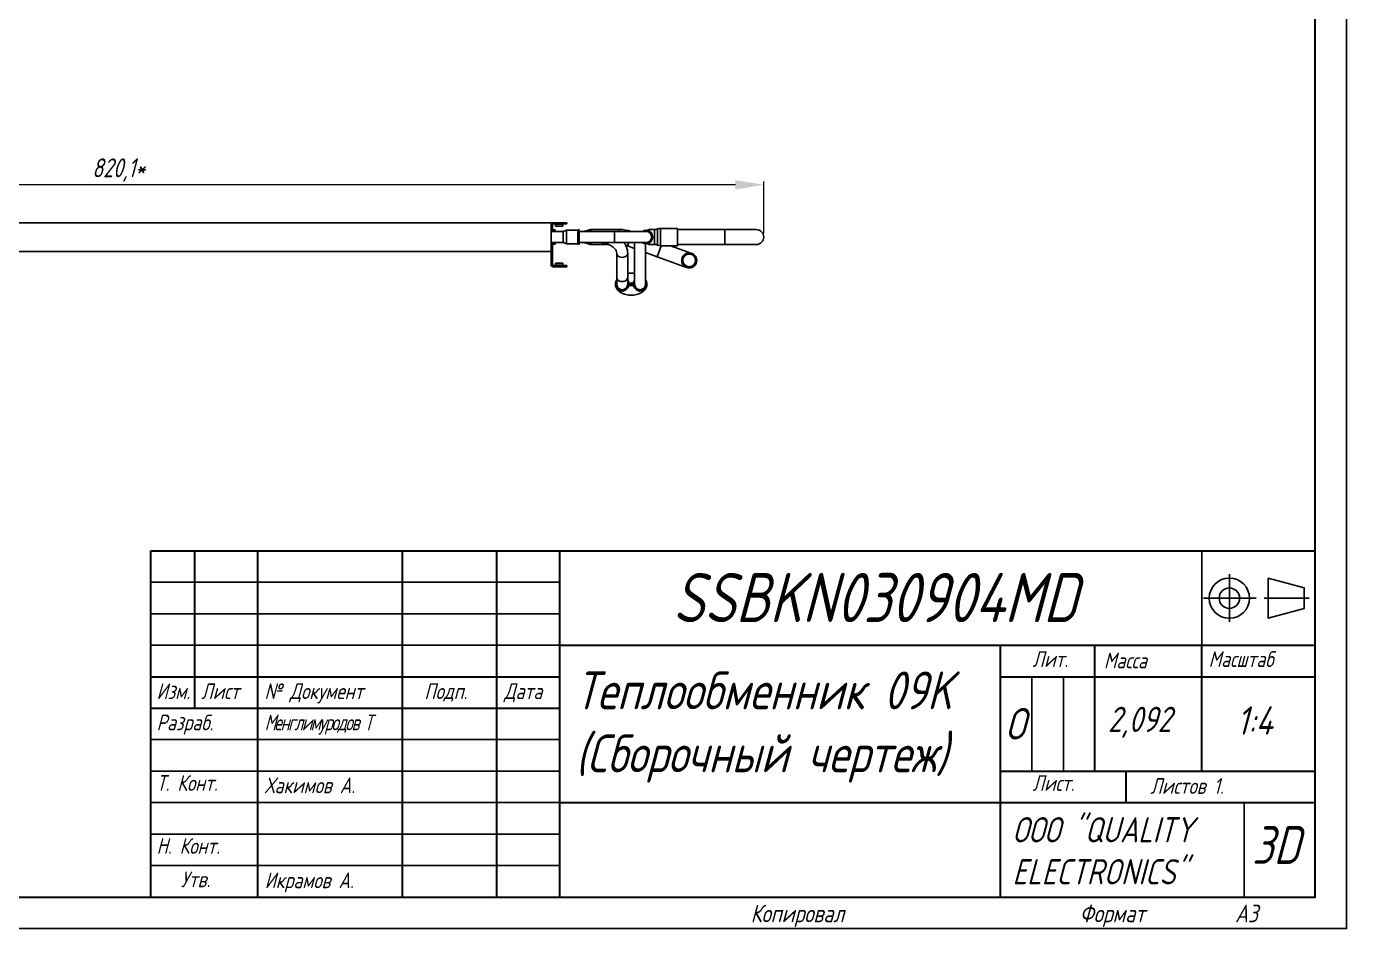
# Model space of a CAD drawing. Header units: millimetres. Extents: x 937859 to 970574, y 987894 to 996517.
# Drawn here: x 968663 to 969503, y 994038 to 994611 of the extents above; entities that cross this region are included whole.
import ezdxf

# ---------------------------------------------------------------- set-up
doc = ezdxf.new("R2010")
doc.units = ezdxf.units.MM
doc.header["$LTSCALE"] = 0.5
for name, color, linetype, lineweight in [('0.25-STAMP', 7, 'Continuous', 25), ('0.3-STAMP', 7, 'Continuous', 30), ('MD_Visible', 7, 'Continuous', 25), ('MD_Visible Narrow', 7, 'Continuous', 25)]:
    doc.layers.add(name, color=color, linetype=linetype, lineweight=lineweight)
doc.styles.add('A2', font='GOST_A.TTF', dxfattribs={"width": 0.955, "oblique": 15, "height": 12})
doc.styles.get("Standard").update_dxf_attribs({"font": 'GOST_A.TTF', "oblique": 15})
doc.dimstyles.new('ISO-25', dxfattribs={"dimtxt": 12, "dimasz": 4.5, "dimexe": 0.5, "dimexo": 0.625, "dimtad": 1, "dimtxsty": 'A2', "dimcen": 2.5, "dimadec": 0, "dimazin": 0, "dimtfac": 1, "dimtmove": 0, "dimatfit": 3, "dimfxl": 1, "dimlwd": 9, "dimlwe": 9, "dimarcsym": 0})

# ---------------------------------------------------------------- blocks, each defined once
blk = doc.blocks.new('*D231')
at = {"color": 0, "lineweight": 9, "transparency": 16777216}
for p, q in [((968312.05, 994489.05), (968312.05, 994512.62)), ((969114.11, 994510.62), (968330.05, 994510.62)), ((969132.11, 994479.95), (969132.11, 994512.62))]:
    blk.add_line(p, q, dxfattribs=at)
at = {"color": 0, "transparency": 16777216}
for points in [[(968330.05, 994513.62), (968330.05, 994507.62), (968312.05, 994510.62)], [(969114.11, 994513.62), (969114.11, 994507.62), (969132.11, 994510.62)]]:
    blk.add_solid(points, dxfattribs=at)
at = {"layer": 'Defpoints', "color": 0, "transparency": 16777216}
for p in [(968312.05, 994510.62), (968312.05, 994486.55), (969132.11, 994477.45)]:
    blk.add_point(p, dxfattribs=at)
at = {"color": 0, "lineweight": 5, "transparency": 16777216, "insert": (968722.08, 994520.02), "char_height": 12, "attachment_point": 5, "style": 'A2'}
blk.add_mtext('820,1*', dxfattribs=at)

msp = doc.modelspace()

# ---------------------------------------------------------------- linework, layer by layer
for p, q in [((969410.551, 994218.211), (969410.551, 994278.211)), ((969437.531, 994118.211), (969437.531, 994058.211))]:
    msp.add_line(p, q)
at = {"lineweight": 25}
for p, q in [((969428.039, 994263.299), (969428.039, 994233.124)), ((969411.66, 994248.063), (969445.163, 994248.063)), ((969450.108, 994248.063), (969478.666, 994248.063))]:
    msp.add_line(p, q, dxfattribs=at)
msp.add_lwpolyline([(969452.717, 994260.846), (969475.671, 994254.533), (969475.671, 994248.063), (969475.671, 994241.593), (969452.717, 994235.28), (969452.717, 994248.063)], close=True, dxfattribs=at)
for radius in [12.783, 6.473]:
    msp.add_circle((969428.039, 994248.063), radius, dxfattribs=at)
at = {"layer": '0.25-STAMP', "color": 0}
for p, q in [((968742.551, 994258.211), (969002.551, 994258.211)), ((968742.551, 994238.211), (969002.551, 994238.211)), ((968742.551, 994218.211), (969002.551, 994218.211)), ((969302.551, 994138.211), (969302.551, 994198.211)), ((969322.551, 994138.211), (969322.551, 994198.211)), ((968742.551, 994158.211), (969002.551, 994158.211)), ((968742.551, 994138.211), (969002.551, 994138.211)), ((968742.551, 994118.211), (969002.551, 994118.211)), ((968742.551, 994098.211), (969002.551, 994098.211)), ((968742.551, 994078.211), (969002.551, 994078.211))]:
    msp.add_line(p, q, dxfattribs=at)
at = {"layer": '0.25-STAMP'}
msp.add_lwpolyline([(967822.551, 994038.211), (969502.551, 994038.211), (969502.551, 995226.211), (967822.551, 995226.211), (967822.551, 994038.211)], dxfattribs=at)
at = {"layer": '0.3-STAMP', "color": 0}
for p, q in [((968742.551, 994278.211), (969482.551, 994278.211)), ((968742.551, 994058.211), (968742.551, 994278.211)), ((968770.551, 994178.211), (968770.551, 994278.211)), ((968810.551, 994058.211), (968810.551, 994278.211)), ((968902.551, 994058.211), (968902.551, 994278.211)), ((968962.551, 994058.211), (968962.551, 994278.211)), ((969002.551, 994058.211), (969002.551, 994278.211)), ((969482.551, 994058.211), (969482.551, 994278.211)), ((969002.551, 994218.211), (969482.551, 994218.211)), ((969282.551, 994058.211), (969282.551, 994218.211)), ((969342.551, 994138.211), (969342.551, 994218.211)), ((969410.551, 994138.211), (969410.551, 994218.211)), ((968742.551, 994198.211), (969002.551, 994198.211)), ((969282.551, 994198.211), (969482.551, 994198.211)), ((968742.551, 994178.211), (969002.551, 994178.211)), ((969282.551, 994138.211), (969482.551, 994138.211)), ((969362.551, 994118.211), (969362.551, 994138.211)), ((969002.551, 994118.211), (969482.551, 994118.211)), ((968742.551, 994058.211), (969482.551, 994058.211))]:
    msp.add_line(p, q, dxfattribs=at)
at = {"layer": '0.3-STAMP'}
msp.add_lwpolyline([(967902.551, 994058.211), (969482.551, 994058.211), (969482.551, 995206.211), (967902.551, 995206.211), (967902.551, 994058.211)], dxfattribs=at)
at = {"layer": 'MD_Visible'}
for p, q in [((968997.053, 994486.555), (968326.053, 994486.555)), ((968997.053, 994468.355), (968997.053, 994486.555)), ((968997.053, 994483.455), (968997.053, 994485.555)), ((968997.853, 994483.455), (968997.853, 994485.555)), ((968998.053, 994486.555), (969006.053, 994486.555)), ((968998.053, 994485.755), (969006.053, 994485.755)), ((968999.703, 994484.255), (968999.703, 994485.555)), ((969004.403, 994484.255), (969004.403, 994485.555)), ((969007.053, 994486.555), (969006.053, 994486.555)), ((969006.053, 994485.755), (969007.053, 994485.755)), ((969007.053, 994486.555), (969007.053, 994485.755)), ((968997.853, 994482.455), (968997.053, 994482.455)), ((968997.053, 994480.955), (969004.73, 994480.955)), ((968997.853, 994482.455), (968997.853, 994483.455)), ((968997.853, 994482.455), (968997.853, 994480.955)), ((968999.453, 994481.955), (968998.053, 994481.955)), ((968999.453, 994480.955), (968999.453, 994481.955)), ((968999.703, 994484.255), (969004.403, 994484.255)), ((969004.73, 994480.955), (969006.853, 994481.727)), ((969004.73, 994480.955), (969004.73, 994477.455)), ((969004.73, 994477.455), (969004.73, 994473.955)), ((969006.853, 994481.727), (969006.853, 994477.455)), ((969013.853, 994481.727), (969006.853, 994481.727)), ((969006.853, 994477.455), (969006.853, 994473.182)), ((969013.853, 994481.727), (969014.853, 994482.305)), ((969013.853, 994481.727), (969013.853, 994477.455)), ((969013.853, 994477.455), (969013.853, 994473.182)), ((969014.853, 994482.305), (969014.853, 994477.455)), ((969037.353, 994480.955), (969014.853, 994480.955)), ((969014.853, 994477.455), (969014.853, 994472.605)), ((969018.44, 994481.14), (969021.266, 994482.03)), ((969022.468, 994482.215), (969040.326, 994482.215)), ((969057.353, 994480.955), (969037.353, 994480.955)), ((969059.353, 994482.215), (969062.719, 994482.215)), ((969077.353, 994482.965), (969066.519, 994482.965)), ((969077.353, 994482.965), (969077.353, 994477.455)), ((969107.353, 994482.215), (969077.353, 994482.215)), ((969077.353, 994477.455), (969077.353, 994471.945)), ((969127.353, 994482.215), (969107.353, 994482.215)), ((968326.053, 994468.355), (968997.053, 994468.355)), ((968997.053, 994473.955), (969004.73, 994473.955)), ((968997.053, 994472.455), (968997.853, 994472.455)), ((968997.053, 994459.555), (968997.053, 994471.455)), ((968997.853, 994473.955), (968997.853, 994472.455)), ((968997.853, 994471.455), (968997.853, 994472.455)), ((968997.853, 994459.555), (968997.853, 994471.455)), ((968999.453, 994472.955), (968998.053, 994472.955)), ((968999.453, 994472.955), (968999.453, 994473.955)), ((969004.73, 994473.955), (969006.853, 994473.182)), ((969013.853, 994473.182), (969006.853, 994473.182)), ((969013.853, 994473.182), (969014.853, 994472.605)), ((969037.353, 994473.955), (969014.853, 994473.955)), ((969018.44, 994473.77), (969021.266, 994472.88)), ((969022.468, 994472.695), (969033.625, 994472.695)), ((969037.353, 994473.955), (969057.353, 994473.955)), ((969045.539, 994471.776), (969050.053, 994470.133)), ((969050.053, 994473.955), (969050.053, 994447.455)), ((969057.053, 994447.455), (969057.053, 994473.215)), ((969059.353, 994472.695), (969062.719, 994472.695)), ((969077.353, 994471.945), (969066.519, 994471.945)), ((969086.358, 994467.05), (969072.909, 994471.945)), ((969107.353, 994472.695), (969077.353, 994472.695)), ((969107.353, 994472.695), (969127.353, 994472.695)), ((968999.703, 994460.855), (969004.403, 994460.855)), ((968999.703, 994460.855), (968999.703, 994459.555)), ((969004.403, 994460.855), (969004.403, 994459.555)), ((969038.653, 994451.676), (969038.653, 994467.024)), ((969045.653, 994451.676), (969045.653, 994467.024)), ((969057.053, 994467.585), (969064.308, 994464.944)), ((969064.308, 994464.944), (969083.102, 994458.104)), ((969006.053, 994459.355), (968998.053, 994459.355)), ((969006.053, 994458.555), (968998.053, 994458.555)), ((969007.053, 994459.355), (969006.053, 994459.355)), ((969006.053, 994458.555), (969007.053, 994458.555)), ((969007.053, 994459.355), (969007.053, 994458.555)), ((969038.653, 994451.676), (969038.653, 994447.455)), ((969045.653, 994447.455), (969045.653, 994451.676)), ((969048.392, 994448.155), (969047.314, 994448.155)), ((969048.392, 994447.555), (969047.314, 994447.555)), ((969047.314, 994447.355), (969048.392, 994447.355)), ((969047.314, 994446.755), (969048.392, 994446.755))]:
    msp.add_line(p, q, dxfattribs=at)
at = {"layer": 'MD_Visible', "extrusion": (0, 0, -1)}
for radius in [4.76, 4.05]:
    msp.add_circle((-969084.73, 994462.577), radius, dxfattribs=at)
for centre, radius, start, end in [((-968998.053, 994485.555), 1, 0, 90), ((-968998.053, 994485.555), 0.2, 0, 90), ((-968999.503, 994485.555), 0.2, 90, 180), ((-968998.053, 994482.155), 0.2, 270, 0), ((-969017.238, 994484.955), 4, 252.515573, 270), ((-969022.468, 994478.215), 4, 72.515573, 90), ((-969040.326, 994457.455), 24.76, 90, 108.357212), ((-969057.353, 994477.455), 4.25, 55.439678, 90), ((-969057.353, 994477.455), 4.25, 90, 270), ((-969059.353, 994480.215), 2, 46.258997, 90), ((-969062.719, 994487.215), 5, 247.668355, 270), ((-969066.519, 994477.965), 5, 67.668355, 90), ((-969127.353, 994477.455), 4.76, 90, 180), ((-969127.353, 994477.455), 4.76, 180, 270), ((-968998.053, 994472.755), 0.2, 0, 90), ((-969017.238, 994469.955), 4, 90, 107.484427), ((-969022.468, 994476.695), 4, 270, 287.484427), ((-969057.353, 994477.455), 4.25, 270, 304.560322), ((-969059.353, 994474.695), 2, 270, 313.741003), ((-969066.519, 994476.945), 5, 270, 292.331645), ((-968998.053, 994459.555), 1, 270, 0), ((-968998.053, 994459.555), 0.2, 270, 0), ((-969004.603, 994459.555), 0.2, 270, 0), ((-969047.853, 994447.455), 3.5, 321.095652, 324.516796), ((-969047.853, 994447.455), 2.82, 326.321653, 331.277388), ((-969047.314, 994445.555), 1.8, 20.209545, 90), ((-969047.314, 994449.355), 1.8, 270, 337.368278), ((-969047.314, 994449.355), 1.2, 270, 339.790455), ((-969047.314, 994445.555), 1.2, 20.209545, 90), ((-969048.392, 994449.355), 1.2, 200.209545, 270), ((-969048.392, 994449.355), 1.8, 202.631722, 270), ((-969048.392, 994445.555), 1.8, 90, 159.790455), ((-969048.392, 994445.555), 1.2, 90, 159.790455), ((-969053.553, 994447.455), 3.5, 180, 0), ((-969047.853, 994447.455), 2.82, 208.722612, 213.678347), ((-969047.853, 994447.455), 3.5, 215.483204, 218.904348)]:
    msp.add_arc(centre, radius, start, end, dxfattribs=at)
at = {"layer": 'MD_Visible'}
for centre, radius, start, end in [((969004.603, 994485.555), 0.2, 90, 180), ((969057.353, 994477.455), 3.54, 90, 98.62136), ((969057.353, 994477.455), 3.54, 270, 90), ((969057.353, 994477.455), 3.5, 0, 90), ((969057.353, 994477.455), 3.5, 270, 0), ((969040.326, 994457.455), 15.24, 70, 74.552767), ((969057.353, 994477.455), 3.54, 261.37864, 270), ((969062.719, 994467.695), 5, 67.668355, 90), ((968999.503, 994459.555), 0.2, 270, 0), ((969042.153, 994447.455), 4.3, 144.484016, 339.790455), ((969042.153, 994447.455), 3.7, 161.075356, 339.790455), ((969042.153, 994447.455), 3.5, 180, 0), ((969042.153, 994447.455), 4.3, 20.209545, 35.515984), ((969053.553, 994447.455), 4.3, 200.209545, 35.515984), ((969053.553, 994447.455), 4.3, 144.484016, 159.790455), ((969053.553, 994447.455), 3.7, 200.209545, 18.924644)]:
    msp.add_arc(centre, radius, start, end, dxfattribs=at)
for points, knots in [([(969038.653, 994467.024), (969038.653, 994467.589), (969038.531, 994468.16), (969037.965, 994469.371), (969037.513, 994470.009), (969036.258, 994471.21), (969035.477, 994471.772), (969033.661, 994472.723), (969032.638, 994473.117), (969030.428, 994473.693), (969029.242, 994473.874), (969027.744, 994473.948), (969027.449, 994473.955), (969027.153, 994473.955)], [0, 0, 0, 0, 0.3141593, 0.3141593, 0.6283185, 0.6283185, 0.9253027, 0.9253027, 1.2121157, 1.2121157, 1.500213, 1.500213, 1.5707963, 1.5707963, 1.5707963, 1.5707963]), ([(969045.653, 994467.024), (969045.653, 994468.422), (969045.375, 994469.817), (969044.451, 994472.126), (969043.906, 994473.078), (969043.247, 994473.955)], [0, 0, 0, 0, 0.27125987, 0.27125987, 0.48134251, 0.48134251, 0.48134251, 0.48134251]), ([(969050.053, 994454.284), (969049.326, 994454.398), (969047.853, 994454.511), (969046.38, 994454.398), (969045.653, 994454.284)], [0.208959628, 0.208959628, 0.208959628, 0.208959628, 0.25, 0.291040372, 0.291040372, 0.291040372, 0.291040372]), ([(969038.653, 994450.198), (969038.443, 994449.853), (969038.023, 994448.979), (969037.754, 994447.455), (969038.05, 994445.774), (969039.123, 994443.776), (969041.321, 994441.938), (969044.488, 994440.717), (969047.853, 994440.324), (969051.217, 994440.717), (969054.385, 994441.938), (969056.583, 994443.776), (969057.656, 994445.774), (969057.853, 994446.894), (969057.853, 994447.455)], [0.44624545, 0.44624545, 0.44624545, 0.44624545, 0.46875, 0.5, 0.53125, 0.5625, 0.625, 0.6875, 0.75, 0.8125, 0.875, 0.9375, 0.96875, 1, 1, 1, 1]), ([(969057.853, 994447.455), (969057.853, 994448.016), (969057.683, 994448.979), (969057.263, 994449.853), (969057.053, 994450.198)], [0, 0, 0, 0, 0.03125, 0.053754532, 0.053754532, 0.053754532, 0.053754532])]:
    msp.add_open_spline(points, degree=3, knots=knots, dxfattribs=at)
for points in [[(969045.004, 994445.097), (969044.96, 994445.149), (969044.918, 994445.203), (969044.878, 994445.258)], [(969047.853, 994446.755), (969047.66, 994446.754), (969047.467, 994446.754), (969047.274, 994446.754)], [(969050.828, 994445.258), (969050.787, 994445.203), (969050.745, 994445.15), (969050.701, 994445.097)]]:
    msp.add_open_spline(points, degree=3, dxfattribs=at)
at = {"layer": 'MD_Visible Narrow'}
for p, q in [((968999.703, 994485.555), (969004.403, 994485.555)), ((969006.053, 994485.755), (969006.053, 994486.555)), ((968997.053, 994483.455), (968997.853, 994483.455)), ((968998.053, 994480.955), (968998.053, 994481.955)), ((969018.44, 994480.955), (969018.44, 994481.14)), ((969021.266, 994482.03), (969021.266, 994480.955)), ((969022.468, 994480.955), (969022.468, 994482.215)), ((969037.353, 994480.955), (969037.353, 994477.455)), ((969037.353, 994477.455), (969037.353, 994473.955)), ((969040.326, 994482.215), (969040.326, 994480.955)), ((969059.353, 994481.205), (969059.353, 994482.215)), ((969062.719, 994477.455), (969062.719, 994482.215)), ((969062.719, 994472.695), (969062.719, 994477.455)), ((969064.619, 994477.455), (969064.619, 994482.59)), ((969064.619, 994472.32), (969064.619, 994477.455)), ((969066.519, 994477.455), (969066.519, 994482.965)), ((969066.519, 994471.945), (969066.519, 994477.455)), ((969107.353, 994477.455), (969107.353, 994482.215)), ((969107.353, 994472.695), (969107.353, 994477.455)), ((968997.853, 994471.455), (968997.053, 994471.455)), ((968998.053, 994472.955), (968998.053, 994473.955)), ((969018.44, 994473.77), (969018.44, 994473.955)), ((969021.266, 994473.955), (969021.266, 994472.88)), ((969022.468, 994472.695), (969022.468, 994473.955)), ((969046.332, 994473.955), (969045.539, 994471.776)), ((969059.353, 994472.695), (969059.353, 994473.705)), ((969066.856, 994471.945), (969064.308, 994464.944)), ((969004.403, 994459.555), (968999.703, 994459.555)), ((969006.053, 994458.555), (969006.053, 994459.355))]:
    msp.add_line(p, q, dxfattribs=at)
at = {"layer": 'MD_Visible Narrow', "extrusion": (0, 0, -1)}
msp.add_arc((-969040.326, 994457.455), 15.24, 105.447233, 110, dxfattribs=at)
for centre, major_axis, start_param, end_param in [((969047.853, 994470.17), (-3.5, 0), 0.4469921, 0.6235679), ((969047.853, 994449.342), (-2.82, 0), 5.204698, 5.6072815), ((969047.853, 994449.342), (-2.82, 0), 3.8174965, 4.2200799)]:
    msp.add_ellipse(centre, major_axis=major_axis, ratio=0.8741573, start_param=start_param, end_param=end_param, dxfattribs=at)
at = {"layer": 'MD_Visible Narrow'}
for centre in [(969042.153, 994467.024), (969042.153, 994451.676)]:
    msp.add_ellipse(centre, major_axis=(-3.5, 0), ratio=0.7186021, start_param=0, end_param=3.1415927, dxfattribs=at)
for points in [[(969044.4, 994444.771), (969044.449, 994444.725), (969044.499, 994444.68), (969044.549, 994444.636)], [(969051.156, 994444.636), (969051.207, 994444.68), (969051.257, 994444.725), (969051.306, 994444.771)]]:
    msp.add_open_spline(points, degree=3, dxfattribs=at)

# ---------------------------------------------------------------- texts
at = {"attachment_point": 1}
for s, insert, char_height, width in [('SSBKN030904MD', (969074.4, 994264.085), 31.25, 280.93515), ('Теплообменник 09K\\P(Сборочный чертеж)', (969012.423, 994201.486), 24, 580.52831)]:
    msp.add_mtext(s, dxfattribs=dict(at, insert=insert, char_height=char_height, width=width))
at = {"lineweight": 25, "attachment_point": 1}
for s, width, insert, char_height in [('Лит.', 49.56945, (969302.916, 994214.346), 10), ('Масса', 103.50874, (969348.28, 994213.471), 10), ('Масштаб', 49.56945, (969414.876, 994214.346), 10), ('Изм.', 16.78025, (968746.203, 994193.981), 10), ('Лист', 16.78025, (968774.569, 994193.981), 10), ('№ Документ', 148.74979, (968814.797, 994193.981), 10), ('Подп.', 16.78025, (968916.397, 994193.981), 10), ('Дата', 16.78025, (968967.072, 994193.981), 10), ('Разраб.', 16.78025, (968746.203, 994174.116), 10), ('O', 17.607, (969284.964, 994178.286), 20), ('2,092', 49.56945, (969350.826, 994179.107), 16), ('1:4', 49.56945, (969432.656, 994179.364), 18), ('{\\Q15;\\W0.9;\\T0.85;Менглимуродов Т}', 441.89463, (968814.933, 994174.116), 10), ('Т. Конт.', 377.7371, (968746.203, 994135.682), 10), ('Хакимов А.', 259.93392, (968814.933, 994134.192), 10), ('Лист.', 49.56945, (969302.916, 994135.628), 10), ('Листов 1.', 76.47683, (969377.857, 994133.783), 10), ('ООО "QUALITY\\PELECTRONICS"', 638.85085, (969290.181, 994108.969), 16), ('3D', 49.56945, (969442.481, 994103.309), 24), ('Н. Конт.', 363.95478, (968746.203, 994095.679), 10), ('Утв.', 43.57703, (968761.717, 994074.478), 10), ('Икрамов А.', 310.23946, (968814.933, 994073.871), 10)]:
    msp.add_mtext_dynamic_manual_height_columns(s, width=width, gutter_width=77.784, heights=[0], dxfattribs=dict(at, insert=insert, char_height=char_height))
at = {"char_height": 11.2, "attachment_point": 1}
for s, insert in [('\\pxqc;Копировал', (969009.131, 994053.404)), ('\\pxqc;Формат', (969209.318, 994053.404)), ('\\pxqc;A3', (969294.572, 994053.404))]:
    msp.add_mtext_dynamic_manual_height_columns(s, width=288.65722, gutter_width=2.216, heights=[19.915], dxfattribs=dict(at, insert=insert))

# ---------------------------------------------------------------- dimensions: what is measured, and where the dimension line sits
at = {"lineweight": 5}
dim = msp.add_linear_dim(base=(968312.053, 994510.616), p1=(969132.113, 994477.455), p2=(968312.053, 994486.555), text='820,1*', dimstyle='ISO-25', override={"dimscale": 4, "dimtxt": 5}, dxfattribs=at)
dim.commit()
dim.dimension.update_dxf_attribs({"geometry": '*D231', "text_midpoint": (968722.083, 994520.02)})

doc.saveas('drawing.dxf')
